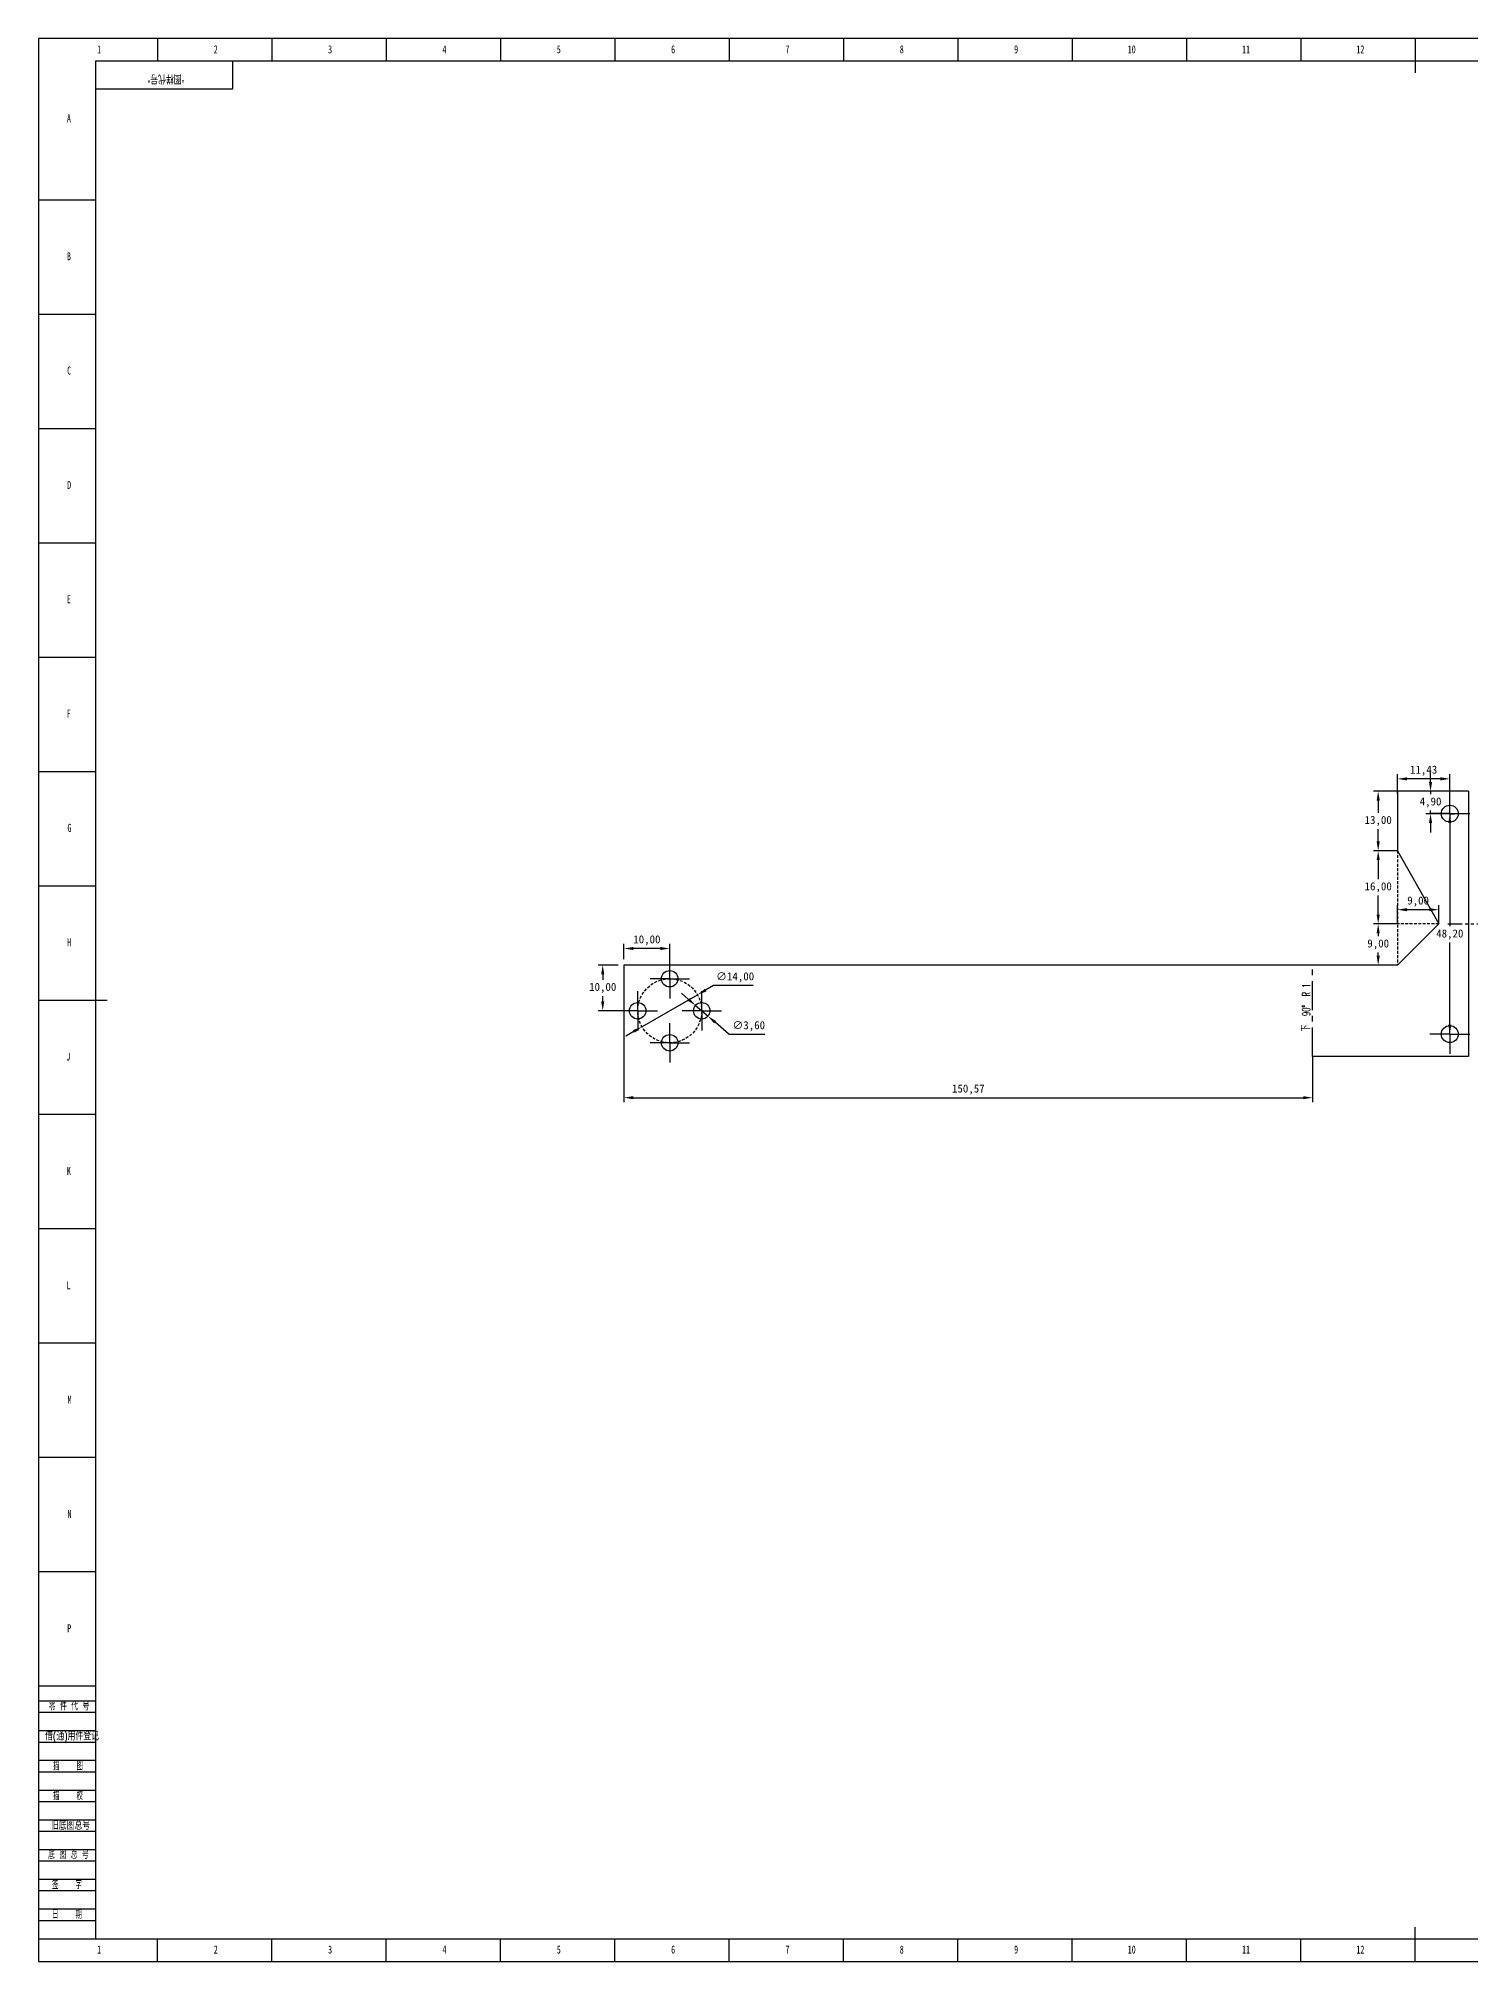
# Model space of a CAD drawing. Header units: millimetres. Extents: x 0 to 594, y 0 to 421.
# Drawn here: x 0 to 313.1, y 0 to 420.5 of the extents above; entities that cross this region are included whole.
import ezdxf

# ---------------------------------------------------------------- set-up
doc = ezdxf.new("R2010")
doc.units = ezdxf.units.MM
doc.header["$LTSCALE"] = 0.5
doc.header["$PDSIZE"] = -1
for name, pattern in [('CENTERX2', [20.32, 12.7, -2.54, 2.54, -2.54]), ('HIDDEN', [1.905, 1.27, -0.635]), ('PHANTOM', [12.7, 6.35, -1.27, 1.27, -1.27, 1.27, -1.27])]:
    doc.linetypes.add(name, pattern=pattern)
for name, color, linetype in [('10', 7, 'Continuous'), ('5', 7, 'Continuous'), ('9', 7, 'Continuous'), ('SLD-0', 7, 'Continuous')]:
    doc.layers.add(name, color=color, linetype=linetype)
doc.styles.add('SLDTEXTSTYLE0', font='TXT', dxfattribs={"width": 0.7, "bigfont": 'bigfont'})
doc.styles.add('SLDTEXTSTYLE2', font='TXT', dxfattribs={"width": 0.614286, "bigfont": 'bigfont'})
doc.styles.add('SLDTEXTSTYLE4', font='TXT', dxfattribs={"width": 0.566667, "bigfont": 'bigfont'})
doc.styles.add('SLDTEXTSTYLE5', font='TXT', dxfattribs={"width": 0.7})
doc.styles.add('SLDTEXTSTYLE6', font='TXT', dxfattribs={"width": 0.609091, "bigfont": 'bigfont'})
doc.dimstyles.new('ISO-25', dxfattribs={"dimtxt": 2.5, "dimasz": 2.5, "dimexe": 1.25, "dimexo": 0.625, "dimtad": 1, "dimtxsty": 'Standard', "dimcen": 2.5, "dimadec": 0, "dimazin": 0, "dimtfac": 1, "dimtmove": 0, "dimatfit": 3, "dimfxl": 1, "dimarcsym": 0})

# ---------------------------------------------------------------- blocks, each defined once
blk = doc.blocks.new('SW_CENTERMARKSYMBOL_1')
at = {"layer": '10', "color": 0}
for p, q in [((0, 2.5), (0, 4.35)), ((-2.5, 0), (-4.35, 0)), ((0, 0), (-2.5, 0)), ((0, 0), (0, 2.5)), ((0, 0), (0, -2.5)), ((0, 0), (2.5, 0)), ((2.5, 0), (4.35, 0)), ((0, -2.5), (0, -4.35))]:
    blk.add_line(p, q, dxfattribs=at)
blk = doc.blocks.new('SW_CENTERMARKSYMBOL_2')
at = {"layer": '10', "color": 0}
for p, q in [((0, 2.5), (0, 4.35)), ((-2.5, 0), (-4.35, 0)), ((0, 0), (-2.5, 0)), ((0, 0), (0, 2.5)), ((0, 0), (0, -2.5)), ((0, 0), (2.5, 0)), ((2.5, 0), (4.35, 0)), ((0, -2.5), (0, -4.35))]:
    blk.add_line(p, q, dxfattribs=at)
blk = doc.blocks.new('SW_CENTERMARKSYMBOL_5')
at = {"layer": '10', "color": 0}
for p, q in [((0, 2.5), (0, 4.3)), ((-2.5, 0), (-4.3, 0)), ((0, 0), (-2.5, 0)), ((0, 0), (0, 2.5)), ((0, 0), (0, -2.5)), ((0, 0), (2.5, 0)), ((2.5, 0), (4.3, 0)), ((0, -2.5), (0, -4.3))]:
    blk.add_line(p, q, dxfattribs=at)
blk = doc.blocks.new('SW_CENTERMARKSYMBOL_6')
at = {"layer": '10', "color": 0}
for p, q in [((0, 2.5), (0, 4.3)), ((-2.5, 0), (-4.3, 0)), ((0, 0), (-2.5, 0)), ((0, 0), (0, 2.5)), ((0, 0), (0, -2.5)), ((0, 0), (2.5, 0)), ((2.5, 0), (4.3, 0)), ((0, -2.5), (0, -4.3))]:
    blk.add_line(p, q, dxfattribs=at)
blk = doc.blocks.new('SW_CENTERMARKSYMBOL_7')
at = {"layer": '10', "color": 0}
for p, q in [((0, 2.5), (0, 4.3)), ((-2.5, 0), (-4.3, 0)), ((0, 0), (-2.5, 0)), ((0, 0), (0, 2.5)), ((0, 0), (0, -2.5)), ((0, 0), (2.5, 0)), ((2.5, 0), (4.3, 0)), ((0, -2.5), (0, -4.3))]:
    blk.add_line(p, q, dxfattribs=at)
blk = doc.blocks.new('SW_CENTERMARKSYMBOL_8')
at = {"layer": '10', "color": 0}
for p, q in [((0, 2.5), (0, 4.3)), ((-2.5, 0), (-4.3, 0)), ((0, 0), (-2.5, 0)), ((0, 0), (0, 2.5)), ((0, 0), (0, -2.5)), ((0, 0), (2.5, 0)), ((2.5, 0), (4.3, 0)), ((0, -2.5), (0, -4.3))]:
    blk.add_line(p, q, dxfattribs=at)
blk = doc.blocks.new('SW_CENTERMARKSYMBOL_10')
at = {"layer": '10', "color": 0}
for p, q in [((0, 2.5), (0, 4.35)), ((-2.5, 0), (-4.35, 0)), ((0, 0), (-2.5, 0)), ((0, 0), (0, 2.5)), ((0, 0), (0, -2.5)), ((0, 0), (2.5, 0)), ((2.5, 0), (4.35, 0)), ((0, -2.5), (0, -4.35))]:
    blk.add_line(p, q, dxfattribs=at)
blk = doc.blocks.new('SW_CENTERMARKSYMBOL_11')
at = {"layer": '10', "color": 0}
for p, q in [((0, 2.5), (0, 4.35)), ((-2.5, 0), (-4.35, 0)), ((0, 0), (-2.5, 0)), ((0, 0), (0, 2.5)), ((0, 0), (0, -2.5)), ((0, 0), (2.5, 0)), ((2.5, 0), (4.35, 0)), ((0, -2.5), (0, -4.35))]:
    blk.add_line(p, q, dxfattribs=at)
blk = doc.blocks.new('SW_CENTERMARKSYMBOL_14')
at = {"layer": '10', "color": 0}
for p, q in [((0, 2.5), (0, 4.3)), ((-2.5, 0), (-4.3, 0)), ((0, 0), (-2.5, 0)), ((0, 0), (0, 2.5)), ((0, 0), (0, -2.5)), ((0, 0), (2.5, 0)), ((2.5, 0), (4.3, 0)), ((0, -2.5), (0, -4.3))]:
    blk.add_line(p, q, dxfattribs=at)
blk = doc.blocks.new('SW_CENTERMARKSYMBOL_15')
at = {"layer": '10', "color": 0}
for p, q in [((0, 2.5), (0, 4.3)), ((-2.5, 0), (-4.3, 0)), ((0, 0), (-2.5, 0)), ((0, 0), (0, 2.5)), ((0, 0), (0, -2.5)), ((0, 0), (2.5, 0)), ((2.5, 0), (4.3, 0)), ((0, -2.5), (0, -4.3))]:
    blk.add_line(p, q, dxfattribs=at)
blk = doc.blocks.new('SW_CENTERMARKSYMBOL_16')
at = {"layer": '10', "color": 0}
for p, q in [((0, 2.5), (0, 4.3)), ((-2.5, 0), (-4.3, 0)), ((0, 0), (-2.5, 0)), ((0, 0), (0, 2.5)), ((0, 0), (0, -2.5)), ((0, 0), (2.5, 0)), ((2.5, 0), (4.3, 0)), ((0, -2.5), (0, -4.3))]:
    blk.add_line(p, q, dxfattribs=at)
blk = doc.blocks.new('SW_CENTERMARKSYMBOL_17')
at = {"layer": '10', "color": 0}
for p, q in [((0, 2.5), (0, 4.3)), ((-2.5, 0), (-4.3, 0)), ((0, 0), (-2.5, 0)), ((0, 0), (0, 2.5)), ((0, 0), (0, -2.5)), ((0, 0), (2.5, 0)), ((2.5, 0), (4.3, 0)), ((0, -2.5), (0, -4.3))]:
    blk.add_line(p, q, dxfattribs=at)
blk = doc.blocks.new('*D21')
at = {"color": 0, "lineweight": -2, "transparency": 16777216}
for p, q in [((128.03, 197.89), (128.03, 187.89)), ((278.6, 197.89), (278.6, 187.89)), ((130.07, 188.89), (276.56, 188.89))]:
    blk.add_line(p, q, dxfattribs=at)
at = {"color": 0, "transparency": 16777216}
for points in [[(130.07, 189.23), (130.07, 188.55), (128.03, 188.89)], [(276.56, 189.23), (276.56, 188.55), (278.6, 188.89)]]:
    blk.add_solid(points, dxfattribs=at)
at = {"layer": 'Defpoints', "color": 0, "transparency": 16777216}
for p in [(128.03, 197.89), (278.6, 197.89), (278.6, 188.89)]:
    blk.add_point(p, dxfattribs=at)
at = {"color": 0, "transparency": 16777216, "insert": (203.32, 190.67), "char_height": 1.75, "attachment_point": 5}
blk.add_mtext('150,57', dxfattribs=at)
blk = doc.blocks.new('*D24')
at = {"color": 0, "lineweight": -2, "transparency": 16777216}
for p, q in [((128.03, 219.19), (128.03, 222.51)), ((135.99, 221.51), (130.07, 221.51)), ((138.03, 219.19), (138.03, 222.51))]:
    blk.add_line(p, q, dxfattribs=at)
at = {"color": 0, "transparency": 16777216}
for points in [[(130.07, 221.85), (130.07, 221.17), (128.03, 221.51)], [(135.99, 221.85), (135.99, 221.17), (138.03, 221.51)]]:
    blk.add_solid(points, dxfattribs=at)
at = {"layer": 'Defpoints', "color": 0, "transparency": 16777216}
for p in [(128.03, 221.51), (128.03, 219.19), (138.03, 219.19)]:
    blk.add_point(p, dxfattribs=at)
at = {"color": 0, "transparency": 16777216, "insert": (133.03, 223.29), "char_height": 1.75, "attachment_point": 5}
blk.add_mtext('10,00', dxfattribs=at)
blk = doc.blocks.new('*D25')
at = {"color": 0, "lineweight": -2, "transparency": 16777216}
for p, q in [((126.73, 217.89), (122.38, 217.89)), ((123.38, 215.85), (123.38, 214.68)), ((123.38, 209.93), (123.38, 211.11)), ((126.73, 207.89), (122.38, 207.89))]:
    blk.add_line(p, q, dxfattribs=at)
at = {"color": 0, "transparency": 16777216}
for points in [[(123.04, 215.85), (123.72, 215.85), (123.38, 217.89)], [(123.04, 209.93), (123.72, 209.93), (123.38, 207.89)]]:
    blk.add_solid(points, dxfattribs=at)
at = {"layer": 'Defpoints', "color": 0, "transparency": 16777216}
for p in [(123.38, 217.89), (126.73, 217.89), (126.73, 207.89)]:
    blk.add_point(p, dxfattribs=at)
at = {"color": 0, "transparency": 16777216, "insert": (123.38, 212.89), "char_height": 1.75, "attachment_point": 5}
blk.add_mtext('10,00', dxfattribs=at)
blk = doc.blocks.new('*D26')
at = {"color": 0, "lineweight": -2, "transparency": 16777216}
for p, q in [((131.96, 204.4), (144.1, 211.38)), ((147.63, 213.42), (145.87, 212.4)), ((156.27, 213.42), (147.63, 213.42)), ((130.19, 203.39), (128.42, 202.37))]:
    blk.add_line(p, q, dxfattribs=at)
at = {"color": 0, "transparency": 16777216}
for points in [[(145.7, 212.69), (146.04, 212.11), (144.1, 211.38)], [(130.02, 203.68), (130.36, 203.09), (131.96, 204.4)]]:
    blk.add_solid(points, dxfattribs=at)
at = {"layer": 'Defpoints', "color": 0, "transparency": 16777216}
for p in [(144.1, 211.38), (131.96, 204.4)]:
    blk.add_point(p, dxfattribs=at)
at = {"color": 0, "transparency": 16777216, "insert": (152.33, 215.2), "char_height": 1.75, "attachment_point": 5}
blk.add_mtext('∅14,00', dxfattribs=at)
blk = doc.blocks.new('*D27')
at = {"color": 0, "lineweight": -2, "transparency": 16777216}
for p, q in [((142.11, 210.39), (140.57, 211.72)), ((143.66, 209.07), (146.4, 206.72)), ((151.04, 202.74), (147.95, 205.39)), ((158.81, 202.74), (151.04, 202.74))]:
    blk.add_line(p, q, dxfattribs=at)
at = {"color": 0, "transparency": 16777216}
for points in [[(142.34, 210.65), (141.89, 210.13), (143.66, 209.07)], [(148.17, 205.65), (147.72, 205.14), (146.4, 206.72)]]:
    blk.add_solid(points, dxfattribs=at)
at = {"layer": 'Defpoints', "color": 0, "transparency": 16777216}
for p in [(143.66, 209.07), (146.4, 206.72)]:
    blk.add_point(p, dxfattribs=at)
at = {"color": 0, "transparency": 16777216, "insert": (155.31, 204.52), "char_height": 1.75, "attachment_point": 5}
blk.add_mtext('∅3,60', dxfattribs=at)
blk = doc.blocks.new('*D30')
at = {"color": 0, "linetype": 'Continuous', "lineweight": -2, "transparency": 16777216}
for p, q in [((297.17, 255.89), (291.94, 255.89)), ((292.94, 253.85), (292.94, 251.18)), ((292.94, 244.93), (292.94, 247.61)), ((297.17, 242.89), (291.94, 242.89))]:
    blk.add_line(p, q, dxfattribs=at)
at = {"color": 0, "linetype": 'Continuous', "transparency": 16777216}
for points in [[(292.6, 253.85), (293.28, 253.85), (292.94, 255.89)], [(292.6, 244.93), (293.28, 244.93), (292.94, 242.89)]]:
    blk.add_solid(points, dxfattribs=at)
at = {"layer": 'Defpoints', "color": 0, "linetype": 'Continuous', "transparency": 16777216}
for p in [(297.17, 255.89), (292.94, 242.89), (297.17, 242.89)]:
    blk.add_point(p, dxfattribs=at)
at = {"color": 0, "linetype": 'Continuous', "transparency": 16777216, "insert": (292.94, 249.39), "char_height": 1.75, "attachment_point": 5}
blk.add_mtext('13,00', dxfattribs=at)
blk = doc.blocks.new('*D31')
at = {"color": 0, "linetype": 'Continuous', "lineweight": -2, "transparency": 16777216}
for p, q in [((297.17, 242.89), (291.94, 242.89)), ((292.94, 240.85), (292.94, 236.68)), ((292.94, 228.93), (292.94, 233.11)), ((297.17, 226.89), (291.94, 226.89))]:
    blk.add_line(p, q, dxfattribs=at)
at = {"color": 0, "linetype": 'Continuous', "transparency": 16777216}
for points in [[(292.6, 240.85), (293.28, 240.85), (292.94, 242.89)], [(292.6, 228.93), (293.28, 228.93), (292.94, 226.89)]]:
    blk.add_solid(points, dxfattribs=at)
at = {"layer": 'Defpoints', "color": 0, "linetype": 'Continuous', "transparency": 16777216}
for p in [(297.17, 242.89), (292.94, 226.89), (297.17, 226.89)]:
    blk.add_point(p, dxfattribs=at)
at = {"color": 0, "linetype": 'Continuous', "transparency": 16777216, "insert": (292.94, 234.89), "char_height": 1.75, "attachment_point": 5}
blk.add_mtext('16,00', dxfattribs=at)
blk = doc.blocks.new('*D32')
at = {"color": 0, "linetype": 'Continuous', "lineweight": -2, "transparency": 16777216}
for p, q in [((297.17, 226.89), (291.94, 226.89)), ((292.94, 224.85), (292.94, 224.18)), ((292.94, 219.93), (292.94, 220.61)), ((297.17, 217.89), (291.94, 217.89))]:
    blk.add_line(p, q, dxfattribs=at)
at = {"color": 0, "linetype": 'Continuous', "transparency": 16777216}
for points in [[(292.6, 224.85), (293.28, 224.85), (292.94, 226.89)], [(292.6, 219.93), (293.28, 219.93), (292.94, 217.89)]]:
    blk.add_solid(points, dxfattribs=at)
at = {"layer": 'Defpoints', "color": 0, "linetype": 'Continuous', "transparency": 16777216}
for p in [(297.17, 226.89), (292.94, 217.89), (297.17, 217.89)]:
    blk.add_point(p, dxfattribs=at)
at = {"color": 0, "linetype": 'Continuous', "transparency": 16777216, "insert": (292.94, 222.39), "char_height": 1.75, "attachment_point": 5}
blk.add_mtext('9,00', dxfattribs=at)
blk = doc.blocks.new('*D33')
at = {"color": 0, "linetype": 'Continuous', "lineweight": -2, "transparency": 16777216}
for p, q in [((297.17, 226.89), (297.17, 231)), ((304.13, 230), (299.21, 230)), ((306.17, 226.89), (306.17, 231))]:
    blk.add_line(p, q, dxfattribs=at)
at = {"color": 0, "linetype": 'Continuous', "transparency": 16777216}
for points in [[(299.21, 230.34), (299.21, 229.66), (297.17, 230)], [(304.13, 230.34), (304.13, 229.66), (306.17, 230)]]:
    blk.add_solid(points, dxfattribs=at)
at = {"layer": 'Defpoints', "color": 0, "linetype": 'Continuous', "transparency": 16777216}
for p in [(297.17, 230), (297.17, 226.89), (306.17, 226.89)]:
    blk.add_point(p, dxfattribs=at)
at = {"color": 0, "linetype": 'Continuous', "transparency": 16777216, "insert": (301.67, 231.78), "char_height": 1.75, "attachment_point": 5}
blk.add_mtext('9,00', dxfattribs=at)
blk = doc.blocks.new('*D35')
at = {"color": 0, "linetype": 'Continuous', "lineweight": -2, "transparency": 16777216}
for p, q in [((297.17, 255.34), (297.17, 259.6)), ((306.56, 258.6), (299.21, 258.6)), ((308.6, 255.34), (308.6, 259.6))]:
    blk.add_line(p, q, dxfattribs=at)
at = {"color": 0, "linetype": 'Continuous', "transparency": 16777216}
for points in [[(299.21, 258.94), (299.21, 258.26), (297.17, 258.6)], [(306.56, 258.94), (306.56, 258.26), (308.6, 258.6)]]:
    blk.add_solid(points, dxfattribs=at)
at = {"layer": 'Defpoints', "color": 0, "linetype": 'Continuous', "transparency": 16777216}
for p in [(297.17, 258.6), (297.17, 255.34), (308.6, 255.34)]:
    blk.add_point(p, dxfattribs=at)
at = {"color": 0, "linetype": 'Continuous', "transparency": 16777216, "insert": (302.88, 260.39), "char_height": 1.75, "attachment_point": 5}
blk.add_mtext('11,43', dxfattribs=at)
blk = doc.blocks.new('*D37')
at = {"color": 0, "linetype": 'Continuous', "lineweight": -2, "transparency": 16777216}
for p, q in [((308.6, 250.99), (309.6, 250.99)), ((308.6, 248.95), (308.6, 226.36)), ((308.6, 204.83), (308.6, 222.79)), ((308.6, 202.79), (309.6, 202.79))]:
    blk.add_line(p, q, dxfattribs=at)
at = {"color": 0, "linetype": 'Continuous', "transparency": 16777216}
for points in [[(308.26, 248.95), (308.94, 248.95), (308.6, 250.99)], [(308.26, 204.83), (308.94, 204.83), (308.6, 202.79)]]:
    blk.add_solid(points, dxfattribs=at)
at = {"layer": 'Defpoints', "color": 0, "linetype": 'Continuous', "transparency": 16777216}
for p in [(308.6, 250.99), (308.6, 202.79), (308.6, 202.79)]:
    blk.add_point(p, dxfattribs=at)
at = {"color": 0, "linetype": 'Continuous', "transparency": 16777216, "insert": (308.6, 224.57), "char_height": 1.75, "attachment_point": 5}
blk.add_mtext('48,20', dxfattribs=at)
blk = doc.blocks.new('*D41')
at = {"color": 0, "linetype": 'Continuous', "lineweight": -2, "transparency": 16777216}
for p, q in [((304.39, 257.93), (304.39, 259.97)), ((308.6, 255.89), (303.39, 255.89)), ((304.39, 255.89), (304.39, 255.23)), ((308.6, 250.99), (303.39, 250.99)), ((304.39, 250.99), (304.39, 251.66)), ((304.39, 248.95), (304.39, 246.91))]:
    blk.add_line(p, q, dxfattribs=at)
at = {"color": 0, "linetype": 'Continuous', "transparency": 16777216}
for points in [[(304.05, 257.93), (304.73, 257.93), (304.39, 255.89)], [(304.05, 248.95), (304.73, 248.95), (304.39, 250.99)]]:
    blk.add_solid(points, dxfattribs=at)
at = {"layer": 'Defpoints', "color": 0, "linetype": 'Continuous', "transparency": 16777216}
for p in [(304.39, 255.89), (308.6, 255.89), (308.6, 250.99)]:
    blk.add_point(p, dxfattribs=at)
at = {"color": 0, "linetype": 'Continuous', "transparency": 16777216, "insert": (304.39, 253.44), "char_height": 1.75, "attachment_point": 5}
blk.add_mtext('4,90', dxfattribs=at)

msp = doc.modelspace()

# ---------------------------------------------------------------- linework, layer by layer
at = {"color": 7, "linetype": 'Continuous', "lineweight": 30}
for p, q in [((297.171, 255.894), (297.171, 242.894)), ((297.171, 242.894), (306.171, 226.894)), ((297.171, 217.894), (306.171, 226.894)), ((128.03, 217.894), (128.03, 197.894)), ((297.171, 217.894), (128.03, 217.894))]:
    msp.add_line(p, q, dxfattribs=at)
at = {"linetype": 'Continuous', "lineweight": 30}
for p, q in [((312.671, 255.894), (297.171, 255.894)), ((312.671, 255.894), (312.671, 197.894)), ((312.671, 197.894), (278.601, 197.894))]:
    msp.add_line(p, q, dxfattribs=at)
at = {"linetype": 'HIDDEN'}
for p, q in [((297.171, 242.894), (297.171, 217.894)), ((306.171, 226.894), (297.171, 226.894))]:
    msp.add_line(p, q, dxfattribs=at)
at = {"linetype": 'PHANTOM'}
msp.add_line((308.144, 226.894), (320.762, 226.894), dxfattribs=at)
at = {"color": 7, "linetype": 'CENTERX2'}
msp.add_line((278.601, 197.894), (278.601, 217.894), dxfattribs=at)
at = {"color": 7, "linetype": 'Continuous', "lineweight": 25}
for centre, radius in [((308.596, 250.994), 1.85), ((138.03, 214.894), 1.8), ((131.03, 207.894), 1.8), ((145.03, 207.894), 1.8), ((138.03, 200.894), 1.8), ((308.596, 202.794), 1.85)]:
    msp.add_circle(centre, radius, dxfattribs=at)
at = {"linetype": 'HIDDEN'}
msp.add_circle((138.03, 207.894), 7, dxfattribs=at)
at = {"layer": '5', "color": 7}
for p, q in [((594.5, 420.5), (0, 420.5)), ((0, 420.5), (0, 0)), ((0, 57), (12.5, 57)), ((0, 54.5), (12.5, 54.5)), ((0, 50.5), (12.5, 50.5)), ((0, 48), (12.5, 48)), ((0, 44), (12.5, 44)), ((0, 41.5), (12.5, 41.5)), ((0, 37.5), (12.5, 37.5)), ((0, 35), (12.5, 35)), ((0, 31), (12.5, 31)), ((0, 28.5), (12.5, 28.5)), ((0, 24.5), (12.5, 24.5)), ((0, 22), (12.5, 22)), ((0, 18), (12.5, 18)), ((0, 15.5), (12.5, 15.5)), ((0, 11.5), (12.5, 11.5)), ((0, 9), (12.5, 9)), ((0, 0), (594.5, 0))]:
    msp.add_line(p, q, dxfattribs=at)
at = {"layer": '5'}
for p, q in [((26, 420.5), (26, 415.525)), ((51, 420.5), (51, 415.525)), ((76, 420.5), (76, 415.525)), ((101, 420.5), (101, 415.525)), ((126, 420.5), (126, 415.525)), ((151, 420.5), (151, 415.525)), ((176, 420.5), (176, 415.525)), ((201, 420.5), (201, 415.525)), ((226, 420.5), (226, 415.525)), ((251, 420.5), (251, 415.525)), ((276, 420.5), (276, 415.525)), ((0, 385.25), (12.5, 385.25)), ((0, 360.25), (12.5, 360.25)), ((0, 335.25), (12.5, 335.25)), ((0, 310.25), (12.5, 310.25)), ((0, 285.25), (12.5, 285.25)), ((0, 260.25), (12.5, 260.25)), ((0, 235.25), (12.5, 235.25)), ((0, 185.25), (12.5, 185.25)), ((0, 160.25), (12.5, 160.25)), ((0, 135.25), (12.5, 135.25)), ((0, 110.25), (12.5, 110.25)), ((0, 85.25), (12.5, 85.25)), ((0, 60.25), (12.5, 60.25)), ((26, 0), (26, 5)), ((51, 0), (51, 5)), ((76, 0), (76, 5)), ((101, 0), (101, 5)), ((126, 0), (126, 5)), ((151, 0), (151, 5)), ((176, 0), (176, 5)), ((201, 0), (201, 5)), ((226, 0), (226, 5)), ((251, 0), (251, 5)), ((276, 0), (276, 5))]:
    msp.add_line(p, q, dxfattribs=at)
at = {"layer": '5', "lineweight": 25}
for p, q in [((301, 420.5), (301, 413)), ((0, 210.25), (15, 210.25)), ((301, 0), (301, 7.5))]:
    msp.add_line(p, q, dxfattribs=at)
at = {"layer": '5', "color": 7, "lineweight": 25}
for p, q in [((589.5, 415.525), (12.5, 415.525)), ((12.5, 415.525), (12.5, 5)), ((42.5, 409.5), (42.5, 415.5)), ((12.5, 409.5), (42.5, 409.5)), ((0, 5), (589.5, 5))]:
    msp.add_line(p, q, dxfattribs=at)

# ---------------------------------------------------------------- block references
at = {"layer": '10'}
for name, p in [('SW_CENTERMARKSYMBOL_2', (308.596, 250.994)), ('SW_CENTERMARKSYMBOL_11', (308.596, 250.994)), ('SW_CENTERMARKSYMBOL_7', (138.03, 214.894)), ('SW_CENTERMARKSYMBOL_16', (138.03, 214.894)), ('SW_CENTERMARKSYMBOL_8', (131.03, 207.894)), ('SW_CENTERMARKSYMBOL_17', (131.03, 207.894)), ('SW_CENTERMARKSYMBOL_6', (145.03, 207.894)), ('SW_CENTERMARKSYMBOL_15', (145.03, 207.894)), ('SW_CENTERMARKSYMBOL_1', (308.596, 202.794)), ('SW_CENTERMARKSYMBOL_10', (308.596, 202.794)), ('SW_CENTERMARKSYMBOL_5', (138.03, 200.894)), ('SW_CENTERMARKSYMBOL_14', (138.03, 200.894))]:
    msp.add_blockref(name, p, dxfattribs=at)

# ---------------------------------------------------------------- texts
at = {"color": 7, "linetype": 'Continuous', "lineweight": 0, "insert": (276.323, 208.603), "char_height": 1.75, "attachment_point": 2, "rotation": 90, "style": 'SLDTEXTSTYLE6'}
msp.add_mtext('下  90°  R 1', dxfattribs=at)
at = {"layer": '10', "char_height": 1.75, "attachment_point": 2, "style": 'SLDTEXTSTYLE5'}
for s, insert in [('1', (13.272, 418.997)), ('2', (38.772, 418.997)), ('3', (63.772, 418.997)), ('4', (88.772, 418.997)), ('5', (113.772, 418.997)), ('6', (138.773, 418.997)), ('7', (163.773, 418.997)), ('8', (188.773, 418.997)), ('9', (213.773, 418.997)), ('10', (239.044, 418.997)), ('11', (264.044, 418.997)), ('12', (289.044, 418.997)), ('A', (6.66, 403.892)), ('B', (6.66, 373.747)), ('C', (6.714, 348.767)), ('D', (6.715, 323.747)), ('E', (6.659, 298.767)), ('F', (6.612, 273.747)), ('G', (6.77, 248.767)), ('H', (6.715, 223.747)), ('J', (6.508, 198.767)), ('K', (6.66, 173.747)), ('L', (6.59, 148.767)), ('M', (6.799, 123.747)), ('N', (6.774, 98.767)), ('P', (6.722, 73.747)), ('1', (13.272, 3.497)), ('2', (38.772, 3.497)), ('3', (63.772, 3.497)), ('4', (88.772, 3.497)), ('5', (113.772, 3.497)), ('6', (138.773, 3.497)), ('7', (163.773, 3.497)), ('8', (188.773, 3.497)), ('9', (213.773, 3.497)), ('10', (239.044, 3.497)), ('11', (264.044, 3.497)), ('12', (289.044, 3.497))]:
    msp.add_mtext(s, dxfattribs=dict(at, insert=insert))
at = {"layer": '9', "color": 7, "char_height": 1.75}
for s, insert, attachment_point, style in [('零 件 代 号', (2.241, 56.68), 1, 'SLDTEXTSTYLE2'), ('借(通)用件登记', (1.466, 50.138), 1, 'SLDTEXTSTYLE0'), ('描    图', (6.455, 43.588), 2, 'SLDTEXTSTYLE4'), ('描    校', (6.455, 37.068), 2, 'SLDTEXTSTYLE4'), ('旧底图总号', (2.73, 30.6), 1, 'SLDTEXTSTYLE0'), ('底 图 总 号', (2.106, 24.217), 1, 'SLDTEXTSTYLE2'), ('签    字', (6.236, 17.596), 2, 'SLDTEXTSTYLE4'), ('日    期', (6.236, 11.117), 2, 'SLDTEXTSTYLE4')]:
    msp.add_mtext(s, dxfattribs=dict(at, insert=insert, attachment_point=attachment_point, style=style))
at = {"layer": 'SLD-0', "insert": (27.879, 410.869), "char_height": 1.75, "attachment_point": 2, "rotation": 180, "style": 'SLDTEXTSTYLE0'}
msp.add_mtext('“图样代号”', dxfattribs=at)

# ---------------------------------------------------------------- dimensions: what is measured, and where the dimension line sits
at = {"linetype": 'Continuous'}
for base, p1, p2, picture, middle in [((297.171359945, 258.6045527), (308.596359945, 255.34363763), (297.171359945, 255.34363763), '*D35', (302.883859945, 260.387386034)), ((297.171, 230.002), (306.171, 226.894), (297.171, 226.894), '*D33', (301.671, 231.785))]:
    dim = msp.add_linear_dim(base=base, p1=p1, p2=p2, dimstyle='ISO-25', override={"dimtxt": 1.75, "dimasz": 2.04, "dimexe": 1, "dimexo": 0, "dimgap": 0.762, "dimtih": 1, "dimtoh": 1, "dimzin": 0, "dimadec": 2, "dimtzin": 0}, dxfattribs=at)
    dim.commit()
    dim.dimension.update_dxf_attribs({"geometry": picture, "text_midpoint": middle})
for base, p1, p2, picture, middle in [((304.39, 255.894), (308.596, 250.994), (308.596, 255.894), '*D41', (304.39, 253.444)), ((292.939, 242.894), (297.171, 255.894), (297.171, 242.894), '*D30', (292.939, 249.394)), ((292.939, 226.894), (297.171, 242.894), (297.171, 226.894), '*D31', (292.939, 234.894))]:
    dim = msp.add_linear_dim(base=base, p1=p1, p2=p2, angle=90, dimstyle='ISO-25', override={"dimtxt": 1.75, "dimasz": 2.04, "dimexe": 1, "dimexo": 0, "dimgap": 0.762, "dimtih": 1, "dimtoh": 1, "dimzin": 0, "dimadec": 2, "dimtzin": 0}, dxfattribs=at)
    dim.commit()
    dim.dimension.update_dxf_attribs({"geometry": picture, "text_midpoint": middle})
for base, p1, p2, picture, middle in [((308.596, 202.794), (308.596, 250.994), (308.596, 202.794), '*D37', (308.596, 224.573)), ((292.939, 217.894), (297.171, 226.894), (297.171, 217.894), '*D32', (292.939, 222.394))]:
    dim = msp.add_linear_dim(base=base, p1=p1, p2=p2, angle=90, dimstyle='ISO-25', override={"dimtxt": 1.75, "dimasz": 2.04, "dimexe": 1, "dimexo": 0, "dimgap": 0.762, "dimtih": 1, "dimtoh": 1, "dimzin": 0, "dimadec": 2, "dimtzin": 0}, dxfattribs=at)
    dim.commit()
    dim.dimension.update_dxf_attribs({"geometry": picture, "text_midpoint": middle, "dimtype": 160})
dim = msp.add_linear_dim(base=(128.03, 221.512), p1=(138.03, 219.194), p2=(128.03, 219.194), dimstyle='ISO-25', override={"dimtxt": 1.75, "dimasz": 2.04, "dimexe": 1, "dimexo": 0, "dimgap": 0.762, "dimtih": 1, "dimtoh": 1, "dimzin": 0, "dimadec": 2, "dimtzin": 0})
dim.commit()
dim.dimension.update_dxf_attribs({"geometry": '*D24', "text_midpoint": (133.03, 223.295)})
dim = msp.add_linear_dim(base=(123.382, 217.894), p1=(126.73, 207.894), p2=(126.73, 217.894), angle=90, dimstyle='ISO-25', override={"dimtxt": 1.75, "dimasz": 2.04, "dimexe": 1, "dimexo": 0, "dimgap": 0.762, "dimtih": 1, "dimtoh": 1, "dimzin": 0, "dimadec": 2, "dimtzin": 0})
dim.commit()
dim.dimension.update_dxf_attribs({"geometry": '*D25', "text_midpoint": (123.382, 212.894), "dimtype": 160})
dim = msp.add_diameter_dim_2p(p1=(131.962, 204.404), p2=(144.098, 211.383), dimstyle='ISO-25', override={"dimtxt": 1.75, "dimasz": 2.04, "dimexe": 1, "dimexo": 0, "dimgap": 0.762, "dimtih": 1, "dimtoh": 1, "dimzin": 0, "dimadec": 2, "dimtzin": 0})
dim.commit()
dim.dimension.update_dxf_attribs({"geometry": '*D26', "text_midpoint": (152.334, 213.417)})
dim = msp.add_diameter_dim_2p(p1=(143.663, 209.065), p2=(146.396, 206.722), dimstyle='ISO-25', override={"dimtxt": 1.75, "dimasz": 2.04, "dimexe": 1, "dimexo": 0, "dimgap": 0.762, "dimtih": 1, "dimtoh": 1, "dimzin": 0, "dimadec": 2, "dimtzin": 0})
dim.commit()
dim.dimension.update_dxf_attribs({"geometry": '*D27', "text_midpoint": (155.306, 202.738), "dimtype": 163})
dim = msp.add_linear_dim(base=(278.601, 188.885), p1=(128.03, 197.894), p2=(278.601, 197.894), dimstyle='ISO-25', override={"dimtxt": 1.75, "dimasz": 2.04, "dimexe": 1, "dimexo": 0, "dimgap": 0.762, "dimtih": 1, "dimtoh": 1, "dimzin": 0, "dimadec": 2, "dimtzin": 0})
dim.commit()
dim.dimension.update_dxf_attribs({"geometry": '*D21', "text_midpoint": (203.315, 188.885), "dimtype": 160})

doc.saveas('drawing.dxf')
